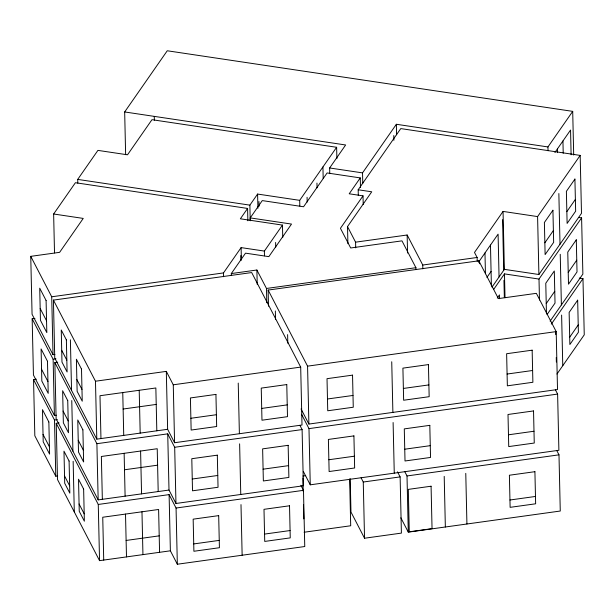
<?xml version="1.0" encoding="UTF-8"?>
<svg xmlns="http://www.w3.org/2000/svg" width="615" height="615" viewBox="0 0 615 615"><rect width="100%" height="100%" fill="white"/><g stroke="black" fill="none" stroke-linecap="round" stroke-linejoin="round"><path stroke-width="0.92" d="M54.52 252.926L53.636 213.997L75.414 182.709L247.584 208.439L247.86 220.777M77.805 183.201L77.713 179.403L97.916 150.383L127.52 154.803L151.967 119.687L336.628 147.285L336.889 158.678M125.637 154.68L124.668 111.953L167.257 50.768L572.703 111.369L573.695 155.042M247.584 208.439L240.365 218.802L282.462 225.098L282.746 237.436M250.228 220.324L249.882 205.133L257.593 194.056L299.69 200.344L336.628 147.285M250.297 220.762L250.228 217.902L262.274 200.598L303.564 206.763L327.103 172.953L360.267 177.912L360.482 187.437M223.576 276.719L223.491 272.922L241.111 247.607L264.373 251.081L282.462 225.098M231.355 275.466L231.309 273.56L245.516 253.157L268.847 256.639L291.518 224.075L250.228 217.902M329.763 173.668L329.64 167.972L345.638 144.979L124.668 111.953M362.765 183.332L362.527 172.884L396.36 124.276L547.942 146.939L572.703 111.369M360.267 177.912L349.205 193.794L363.019 195.862L363.219 204.434M358.307 195.47L358.176 189.774L400.772 128.589L580.176 155.403L581.49 213.32L538.901 274.505L504.369 269.347L491.992 287.128M363.019 195.862L340.441 228.296L350.681 247.983L401.972 240.857L415.925 267.702L415.963 269.608M347.906 243.686L347.513 226.597L371.737 191.795L358.176 189.774M580.176 155.403L537.587 216.588L503.055 211.422L474.496 252.458L477.132 257.477L477.217 261.275M554.915 152.505L570.551 130.042L571.112 154.788M486.926 277.403L491.077 271.453M493.691 289.388L504.469 273.898L539.001 279.064L581.598 217.879L578.8 217.456M497.289 298.021L499.465 294.893L499.549 298.706M544.852 242.81L553.385 230.548M566.846 211.645L575.379 199.391M546.235 303.564L554.761 291.302M568.229 272.399L576.755 260.145M547.035 314.58L555.03 303.095L554.299 270.992L545.774 283.246L546.458 313.535M550.11 321.138L582.874 274.075L581.598 217.879M551.301 324.128L582.974 278.633L579.238 278.072M569.698 337.189L578.231 324.928M556.952 374.051L584.25 334.829L582.974 278.633M54.919 354.44L53.021 354.701L32.065 314.265L30.75 256.347L59.632 252.335L83.233 218.417L53.636 213.997M347.513 226.597L355.585 242.164L407.153 234.999L422.759 265.027L422.843 268.824M30.75 256.347L51.714 296.784L223.491 272.922M231.309 273.56L256.886 270.008L266.48 288.466L266.802 302.757M53.428 300.105L251.689 272.56L300.689 367.101L302.003 425.019L174.575 442.723L167.626 429.301L166.311 371.383L95.479 381.223L53.428 300.105L54.743 358.022L96.793 439.141L167.626 429.301M56.303 415.194L54.404 415.456L33.441 375.019L32.165 318.824L34.963 318.432M422.759 265.027L477.132 257.477M266.48 288.466L415.925 267.702M268.501 306.209L268.132 290.065L478.816 260.798L498.411 298.606L536.357 293.332L556.198 331.608L557.513 389.526L308.884 424.066L301.05 408.952M32.165 318.824L53.128 359.26L55.973 358.86M299.912 425.349L302.103 429.577L303.38 485.773L175.959 503.477L169.002 490.055L98.169 499.895L56.126 418.777L54.85 362.581L57.695 362.181M57.679 475.949L55.781 476.21L34.824 435.774L33.548 379.578L36.347 379.194M166.311 371.383L173.269 384.798L300.689 367.101M268.132 290.065L307.569 366.148L556.198 331.608M123.131 409.021L156.218 404.424M33.548 379.578L54.504 420.014L57.356 419.622M300.873 485.296L303.487 490.332L304.756 546.527L177.335 564.232L170.378 550.809L99.545 560.649L57.502 479.531L56.226 423.335L59.071 422.935M327.48 398.989L353.002 395.445M403.371 388.449L428.893 384.905M507.091 374.043L532.613 370.491M190.873 418.269L216.395 414.718M261.706 408.429L287.228 404.878M54.85 362.581L96.893 443.699L167.726 433.859L174.683 447.274L175.959 503.477M174.683 447.274L302.103 429.577M301.535 414.249L308.984 428.624L557.613 394.084L558.889 450.28L310.26 484.82L303.303 471.398M124.507 469.775L157.601 465.178M328.856 459.743L354.378 456.199M404.747 449.204L430.269 445.66M508.467 434.797L533.989 431.246M192.257 479.024L217.779 475.472M263.089 469.184L288.612 465.632M56.226 423.335L98.269 504.454L169.11 494.614L176.059 508.036L177.335 564.232M302.841 476.033L305.693 475.641M176.059 508.036L303.487 490.332M361.074 477.801L363.265 482.029L400.127 476.902L401.403 533.105L364.541 538.225L350.965 512.034L350.212 478.693M404.824 471.736L407.007 475.949L558.989 454.839L560.265 511.034L408.283 532.144L400.857 517.815M126.113 540.454L159.2 535.857M193.725 543.929L219.248 540.385M264.558 534.089L290.08 530.545M509.95 500.003L535.473 496.459M304.118 532.236L350.704 525.764L349.643 479.085M329.64 167.972L362.527 172.884M77.713 179.403L249.882 205.133M555.407 389.825L557.613 394.084M556.79 450.587L558.989 454.839M397.498 471.836L400.127 476.902M40.183 308.499L46.556 320.807M61.715 350.312L66.827 360.182M76.86 379.532L81.972 389.403M41.559 369.261L47.939 381.561M63.091 411.066L68.204 420.937M78.236 440.286L83.348 450.157M43.042 434.451L49.415 446.759M64.537 475.925L69.649 485.796M79.081 503.985L84.194 513.848M562.94 140.973L563.217 153.22M558.858 193.556L560.011 244.186M560.234 254.31L561.387 304.94M561.618 315.065L562.763 365.694M557.444 148.876L557.528 152.643M555.683 331.746L555.745 334.606M556.26 357.43L556.367 362.012M547.942 146.939L548.034 150.737M537.587 216.588L538.901 274.505M539.001 279.064L539.478 300.02M503.055 211.422L504.369 269.347M504.469 273.898L505.015 297.714M502.578 219.64L503.723 270.269M503.954 280.394L504.346 297.591M499.057 276.973L498.089 234.138L479.416 260.96L479.477 263.789M490.478 245.078L491.408 286.075M484.974 252.973L485.443 273.698M478.816 260.798L478.862 262.697M465.77 473.373L466.923 524.003M444.207 476.371L445.352 527.001M407.153 234.999L407.568 253.042M407.007 475.949L408.283 532.144M396.36 124.276L396.598 134.723M393.777 135.523L393.884 140.297M391.732 361.766L392.885 412.396M393.108 422.52L394.261 473.15M363.265 482.029L364.541 538.225M355.585 242.164L355.716 247.86M322.929 166.965L323.183 178.365M316.956 183.078L317.063 187.852M307.077 197.269L307.185 202.043M307.569 366.148L308.884 424.066M308.984 428.624L310.26 484.82M299.69 200.344L299.82 206.04M302.888 477.94L303.187 491.277M303.495 504.608L303.818 518.899M287.612 334.614L287.805 343.216M275.612 242.464L275.72 247.238M275.351 310.959L275.543 319.554M264.373 251.081L264.481 255.832M258.93 201.52L259.038 206.294M257.593 194.056L257.916 208.3M256.886 270.008L257.208 284.291M241.111 247.607L241.388 259.945M240.811 255.556L240.926 260.337M238.236 383.091L239.389 433.721M239.619 443.846L240.765 494.475M240.995 504.6L242.141 555.23M173.269 384.798L174.575 442.723M167.726 433.859L169.002 490.055M169.11 494.614L170.378 550.809M154.265 116.381L154.35 120.179M156.817 430.8L155.849 387.973L99.991 395.729L100.96 438.564M158.201 491.562L157.225 448.727L101.367 456.484L102.344 499.319M159.577 552.316L158.608 509.481L102.743 517.238L103.72 560.073M139.213 390.279L140.182 433.114M140.589 451.041L141.565 493.868M141.973 511.795L142.941 554.622M122.754 392.57L123.73 435.397M124.138 453.324L125.106 496.159M125.514 514.079L126.49 556.913M95.479 381.223L96.793 439.141M96.893 443.699L98.169 499.895M98.269 504.454L99.545 560.649M70.394 339.795L71.54 390.425M71.77 400.55L72.916 451.179M73.147 461.304L74.3 511.934M51.714 296.784L53.021 354.701M53.128 359.26L54.404 415.456M54.504 420.014L55.781 476.21M552.923 210.238L544.39 222.492L545.121 254.595L553.654 242.341L552.923 210.238M574.917 179.073L566.384 191.327L567.115 223.429L575.648 211.176L574.917 179.073M576.293 239.827L567.768 252.089L568.491 284.184L577.024 271.93L576.293 239.827M577.662 300.166L569.136 312.42L569.867 344.523L578.392 332.261L577.662 300.166M352.541 375.135L327.019 378.679L327.741 410.774L353.264 407.23L352.541 375.135M428.432 364.587L402.91 368.139L403.64 400.234L429.162 396.69L428.432 364.587M532.152 350.181L506.629 353.725L507.36 385.828L532.882 382.276L532.152 350.181M215.934 394.407L190.412 397.951L191.142 430.054L216.665 426.51L215.934 394.407M286.775 384.567L261.244 388.111L261.975 420.214L287.497 416.663L286.775 384.567M353.917 435.889L328.395 439.433L329.125 471.536L354.647 467.984L353.917 435.889M429.808 425.342L404.286 428.893L405.016 460.989L430.538 457.445L429.808 425.342M533.536 410.935L508.005 414.479L508.736 446.582L534.258 443.038L533.536 410.935M217.318 455.162L191.795 458.705L192.518 490.808L218.041 487.265L217.318 455.162M288.151 445.322L262.628 448.865L263.358 480.968L288.881 477.425L288.151 445.322M218.686 515.624L193.164 519.168L193.894 551.263L219.417 547.719L218.686 515.624M289.519 505.784L263.996 509.328L264.727 541.423L290.249 537.879L289.519 505.784M431.077 486.219L408.314 489.379L409.275 531.806L432.045 528.646L431.077 486.219M534.912 471.69L509.389 475.234L510.119 507.337L535.642 503.793L534.912 471.69M46.094 300.497L39.721 288.189L40.444 320.292L46.825 332.6L46.094 300.497M66.366 339.864L61.254 330.001L61.977 362.097L67.097 371.967L66.366 339.864M81.511 369.085L76.398 359.221L77.129 391.317L82.241 401.188L81.511 369.085M47.478 361.251L41.097 348.943L41.828 381.046L48.208 393.354L47.478 361.251M67.742 400.619L62.63 390.756L63.36 422.851L68.473 432.722L67.742 400.619M82.887 429.839L77.774 419.976L78.505 452.071L83.617 461.942L82.887 429.839M48.854 421.99L42.481 409.682L43.204 441.785L49.584 454.093L48.854 421.99M69.088 461.027L63.975 451.164L64.706 483.259L69.818 493.13L69.088 461.027M83.632 489.086L78.52 479.216L79.243 511.319L84.363 521.182L83.632 489.086"/></g></svg>
